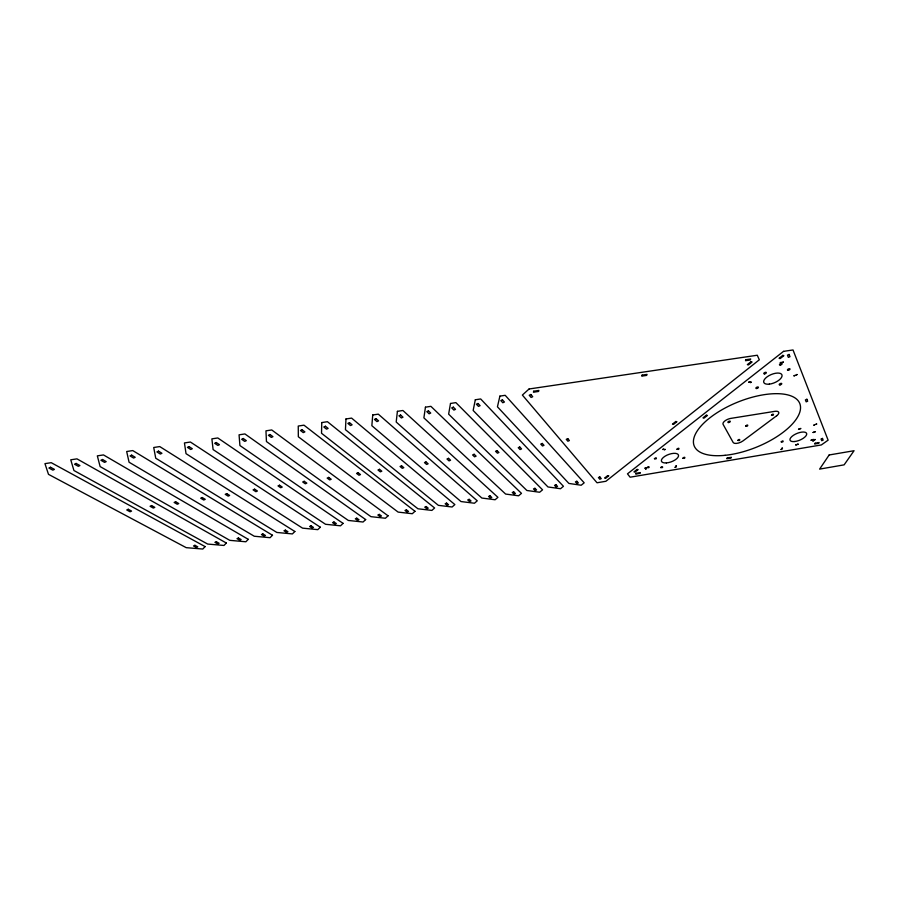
<?xml version="1.0" encoding="UTF-8"?>
<svg xmlns="http://www.w3.org/2000/svg" width="899" height="899" viewBox="0 0 899 899"><rect width="100%" height="100%" fill="white"/><g stroke="black" fill="none" stroke-linecap="round" stroke-linejoin="round"><path stroke-width="1.35" d="M780.253 362.69L781.209 362.275M781.276 362.477L780.354 362.881M782.332 362.376L783.276 361.971M783.344 362.162L782.433 362.567M748.755 382.097L749.699 381.704M749.766 381.895L748.856 382.277M750.204 382.457L751.137 382.064M751.204 382.266L750.305 382.648M793.941 375.748L794.862 375.366M794.896 375.613L794.064 375.951M796.053 374.849L796.975 374.456M797.031 374.669L796.177 375.052M815.809 424.249L816.607 423.912M816.685 424.114L815.899 424.44M662.799 449.331L663.642 449.028M663.698 449.253L662.889 449.545M664.249 449.612L665.091 449.298M665.148 449.522L664.339 449.815M644.954 468.076L645.763 467.772M645.83 467.997L645.089 468.278M645.516 468.829L646.325 468.525M646.392 468.75L645.651 469.042M812.808 440.825L813.573 440.51M813.662 440.701L812.954 441.027M814.303 439.757L815.067 439.431M815.112 439.678L814.449 439.959M813.865 425.047L814.64 424.721M814.719 424.946L813.943 425.261M781.636 448.354L782.411 448.05M675.576 466.154L676.363 465.862M675.059 467.21L675.846 466.918M676.43 466.098L675.711 466.379M675.924 467.132L675.149 467.413M780.995 449.41L781.77 449.095M782.49 448.253L781.77 448.567M781.827 449.32L781.152 449.612M660.709 467.559C663.99 468.559 662.529 465.019 660.709 467.559M795.806 444.949L798.11 444.151L795.806 444.949M798.548 429.284L800.908 428.452L798.559 429.239M771.499 415.192C774.747 416.237 773.634 412.338 771.499 415.192M321.763 422.564L321.527 433.273L417.945 508.778L431.88 510.418L434.61 507.98L327.427 421.698L321.763 422.564M676.981 449.23C679.824 450.511 679.532 446.421 676.981 449.185M811.1 440.218L813.404 439.42L811.112 440.173M813.089 432.52L815.415 431.666L813.101 432.475M682.914 458.22C685.78 459.411 685.308 455.512 682.914 458.175M345.98 418.968L345.441 429.677L438.386 505.35L452.096 507.002L454.86 504.575L351.599 418.102L345.98 418.968M372.737 414.99L371.849 425.699L460.996 501.552L474.458 503.238L477.257 500.81L378.299 414.147L372.737 414.99M397.403 411.337L396.201 422.036L481.864 498.046L495.102 499.754L497.934 497.327L402.909 410.495L397.403 411.337M737.809 440.409C740.855 441.476 740.023 437.779 737.843 440.319M745.721 426.025C748.474 427.34 748.44 423.126 745.732 425.98M647.201 467.547C650.483 468.615 649.089 464.997 647.201 467.547M781.231 441.847C783.962 442.993 783.67 439.15 781.231 441.847M654.45 458.715C657.371 460.03 656.809 456.04 654.45 458.715M425.441 407.18L423.89 417.878L505.62 494.057L518.599 495.798L521.476 493.371L430.891 406.337L425.441 407.18M450.5 403.46L448.635 414.147L526.881 490.494L539.636 492.247L542.558 489.82L455.894 402.628L450.5 403.46M475.313 399.774L473.155 410.461L547.974 486.955L560.504 488.73L563.448 486.303L480.673 398.954L475.313 399.774M499.9 396.122L497.439 406.809L568.887 483.437L581.204 485.235L584.181 482.819L505.193 395.313L499.9 396.122M533.703 391.211L533.422 392.211L538.58 391.447L538.872 390.436L533.703 391.211M642.122 375.119L641.717 376.119L646.662 375.389L647.066 374.389L642.122 375.119M636.043 473.312L635.694 474.099L640.021 473.368L640.369 472.582L636.043 473.312M745.979 359.701L745.473 360.701L750.204 360.005L750.721 359.004L745.979 359.701M727.235 457.984L726.808 458.771L730.977 458.063L731.415 457.288L727.235 457.984M815.135 443.218L814.629 443.994L818.652 443.319L819.158 442.544L815.135 443.218M829.159 454.973L819.618 469.109L844.127 464.85L854.05 450.725L829.159 454.973M205.096 546.592L202.792 549.042L186.217 547.66L48.49 474.346L44.95 463.637L51.221 462.682L205.096 546.592M226.334 543.018L223.997 545.457L207.669 544.064L73.932 470.514L70.751 459.805L76.966 458.861L226.334 543.018M248.259 539.321L245.877 541.771L229.807 540.344L100.126 466.57L97.328 455.86L103.486 454.928L248.259 539.321M272.487 535.253L270.06 537.692L254.282 536.242L129.063 462.221L126.68 451.512L132.771 450.579L272.487 535.253M294.861 531.489L292.389 533.927L276.858 532.455L155.729 458.209L153.718 447.5L159.752 446.578L294.861 531.489M320.302 527.207L317.785 529.646L302.558 528.14L186.026 453.658L184.441 442.937L190.408 442.027L320.302 527.207M343.081 523.375L340.519 525.814L325.55 524.286L213.108 449.579L211.883 438.858L217.794 437.959L343.081 523.375M365.668 519.577L363.061 522.016L348.351 520.454L239.921 445.544L239.055 434.835L244.91 433.936L365.668 519.577M388.053 515.812L385.413 518.251L370.95 516.667L266.452 441.555L265.958 430.835L271.745 429.958L388.053 515.812M529.073 388.986L522.375 395.066L597.015 482.774L605.881 481.28L759.318 359.802L757.284 355.24L529.073 388.986M414.978 511.284L412.293 513.722L398.133 512.104L298.333 436.757L298.254 426.047L303.974 425.171L414.978 511.284M607.645 475.65L604.622 478.054L605.735 478.234L608.758 475.829L607.645 475.65M675.79 421.496L672.463 424.137L673.576 424.373L676.902 421.721L675.79 421.496M751.002 361.724L747.316 364.646L748.418 364.938L752.103 362.016L751.002 361.724M783.546 351.363L627.48 473.84L630.098 477.2L821.36 444.938L828.114 440.162L793.019 349.958L783.546 351.363M637.054 469.447L633.975 471.851L635.054 472.031L638.133 469.626L637.054 469.447M706.344 415.214L702.962 417.855L704.041 418.091L707.434 415.45L706.344 415.214M782.804 355.375L779.051 358.308L780.13 358.6L783.872 355.678L782.804 355.375M776.714 415.731L743.001 440.903A6.315 2.663 -21.5 0 1 733.191 442.522L723.099 424.362A6.518 2.843 -21.7 0 1 724.909 420.923A6.518 2.843 -21.7 0 1 730.909 418.372L774.702 411.36A6.495 2.776 -22.4 0 1 778.703 412.293A6.495 2.776 -22.4 0 1 776.714 415.731M50.513 467.266L48.894 468.031L52.816 470.143L54.434 469.379L50.513 467.266M76.134 463.446L74.516 464.21L78.314 466.323L79.932 465.558L76.134 463.446M102.52 459.501L100.902 460.266L104.587 462.389L106.206 461.625L102.52 459.501M131.659 455.152L130.04 455.917L133.603 458.052L135.21 457.288L131.659 455.152M158.516 451.152L156.898 451.916L160.337 454.04L161.944 453.287L158.516 451.152M189.026 446.601L187.408 447.354L190.7 449.5L192.319 448.736L189.026 446.601M216.288 442.533L214.67 443.286L217.85 445.432L219.468 444.679L216.288 442.533M243.269 438.51L241.651 439.263L244.719 441.409L246.337 440.656L243.269 438.51M269.992 434.52L268.374 435.273L271.318 437.42L272.936 436.667L269.992 434.52M128.254 509.272L126.737 509.969L130.074 511.778L131.591 511.082L128.254 509.272M302.075 429.733L300.457 430.475L303.278 432.633L304.896 431.891L302.075 429.733M151.583 505.564L150.066 506.261L153.313 508.07L154.83 507.373L151.583 505.564M325.427 426.25L323.809 426.991L326.517 429.149L328.135 428.407L325.427 426.25M175.631 501.743L174.114 502.44L177.26 504.249L178.777 503.552L175.631 501.743M349.486 422.654L347.868 423.407L350.486 425.564L352.105 424.822L349.486 422.654M202.219 497.518L200.691 498.203L203.736 500.024L205.253 499.338L202.219 497.518M376.074 418.687L374.445 419.428L376.962 421.597L378.58 420.856L376.074 418.687M226.728 493.618L225.211 494.304L228.144 496.136L229.661 495.439L226.728 493.618M400.583 415.035L398.954 415.776L401.359 417.945L402.977 417.203L400.583 415.035M254.597 489.18L253.08 489.876L255.9 491.708L257.417 491.011L254.597 489.18M428.43 410.877L426.811 411.618L429.104 413.787L430.722 413.057L428.43 410.877M279.522 485.224L278.005 485.909L280.724 487.741L282.241 487.056L279.522 485.224M453.343 407.168L451.714 407.899L453.905 410.068L455.523 409.337L453.343 407.168M304.21 481.291L302.693 481.976L305.323 483.819L306.84 483.134L304.21 481.291M477.998 403.482L476.38 404.213L478.482 406.393L480.1 405.663L477.998 403.482M328.674 477.403L327.157 478.088L329.686 479.931L331.203 479.257L328.674 477.403M502.429 399.841L500.81 400.572L502.811 402.752L504.429 402.022L502.429 399.841M194.926 545.3L193.499 545.94L196.387 547.502L197.802 546.862L194.926 545.3M358.083 472.728L356.555 473.413L358.982 475.256L360.488 474.582L358.083 472.728M216.333 541.715L214.906 542.355L217.715 543.917L219.131 543.277L216.333 541.715M379.49 469.323L377.973 470.008L380.311 471.863L381.817 471.177L379.49 469.323M238.426 538.007L236.999 538.647L239.718 540.209L241.134 539.58L238.426 538.007M401.572 465.817L400.055 466.491L402.303 468.345L403.82 467.671L401.572 465.817M262.845 533.916L261.418 534.557L264.048 536.119L265.475 535.489L262.845 533.916M425.98 461.929L424.463 462.603L426.62 464.468L428.138 463.794L425.98 461.929M530.871 394.515L529.241 395.234L531.095 397.448L532.725 396.729L530.871 394.515M285.388 530.14L283.96 530.77L286.5 532.354L287.927 531.714L285.388 530.14M448.511 458.344L446.983 459.018L449.062 460.895L450.579 460.221L448.511 458.344M311.032 525.836L309.604 526.466L312.054 528.05L313.47 527.421L311.032 525.836M474.121 454.276L472.604 454.95L474.582 456.816L476.099 456.153L474.121 454.276M333.978 521.993L332.551 522.622L334.911 524.207L336.338 523.578L333.978 521.993M497.046 450.635L495.529 451.298L497.417 453.175L498.934 452.512L497.046 450.635M356.734 518.172L355.307 518.802L357.588 520.397L359.004 519.768L356.734 518.172M519.757 447.017L518.24 447.691L520.049 449.567L521.566 448.904L519.757 447.017M379.288 514.397L377.861 515.015L380.063 516.622L381.479 515.992L379.288 514.397M542.277 443.443L540.749 444.106L542.479 445.983L543.996 445.32L542.277 443.443M406.415 509.845L404.988 510.475L407.09 512.082L408.517 511.452L406.415 509.845M426.193 506.53L424.755 507.148L426.789 508.767L428.216 508.149L426.193 506.53M446.589 503.114L445.162 503.732L447.118 505.35L448.545 504.732L446.589 503.114M469.154 499.327L467.727 499.945L469.604 501.563L471.031 500.945L469.154 499.327M567.797 438.645L566.269 439.308L567.876 441.218L569.393 440.555L567.797 438.645M489.989 495.832L488.55 496.45L490.36 498.08L491.787 497.462L489.989 495.832M789.075 354.442L787.457 355.139L788.356 357.375L789.974 356.678L789.075 354.442M513.689 491.865L512.261 492.472L513.992 494.102L515.408 493.495L513.689 491.865M534.916 488.303L533.489 488.921L535.141 490.551L536.568 489.933L534.916 488.303M555.964 484.775L554.537 485.381L556.121 487.022L557.537 486.415L555.964 484.775M576.843 481.268L575.416 481.886L576.922 483.527L578.349 482.92L576.843 481.268M599.847 476.953L598.419 477.56L599.813 479.223L601.24 478.628L599.847 476.953M806.897 399.268L805.392 399.909L806.167 401.842L807.673 401.212L806.897 399.268M822.473 438.42L821.045 439.004L821.731 440.712L823.158 440.128L822.473 438.42M725.1 455.31A56.873 24.385 -21.9 0 0 800.267 405.101A56.873 24.385 -21.9 0 0 715.604 413.697A56.873 24.385 -21.9 0 0 725.1 455.31M728.617 422.53A1.304 0.573 -21.7 0 0 730.303 421.373A1.304 0.573 -21.7 0 0 728.347 421.586A1.304 0.573 -21.7 0 0 728.617 422.53M666.361 462.918A9.046 3.899 -20.2 0 0 678.52 455.254A9.046 3.899 -20.2 0 0 664.979 456.243A9.046 3.899 -20.2 0 0 666.361 462.918M769.387 384.131A9.844 4.405 -23 0 0 781.984 374.984A9.844 4.405 -23 0 0 767.184 376.793A9.844 4.405 -23 0 0 769.387 384.131M780.298 365.05A1.393 0.629 -23.4 0 0 782.074 363.747A1.393 0.629 -23.4 0 0 779.984 363.994A1.393 0.629 -23.4 0 0 780.298 365.05M788.243 370.264A1.382 0.618 -23.4 0 0 790.019 368.972A1.382 0.618 -23.4 0 0 787.94 369.231A1.382 0.618 -23.4 0 0 788.243 370.264M780.006 384.884A1.36 0.596 -23.1 0 0 781.748 383.626A1.36 0.596 -23.1 0 0 779.703 383.884A1.36 0.596 -23.1 0 0 780.006 384.884M756.688 388.492A1.36 0.607 -22.7 0 0 758.408 387.233A1.36 0.607 -22.7 0 0 756.351 387.491A1.36 0.607 -22.7 0 0 756.688 388.492M764.566 373.86A1.382 0.629 -23 0 0 766.33 372.568A1.382 0.629 -23 0 0 764.24 372.827A1.382 0.629 -23 0 0 764.566 373.86M794.862 441.51A8.956 3.641 -22.4 0 0 806.684 433.644A8.956 3.641 -22.4 0 0 793.446 435.285A8.956 3.641 -22.4 0 0 794.862 441.51"/></g></svg>
